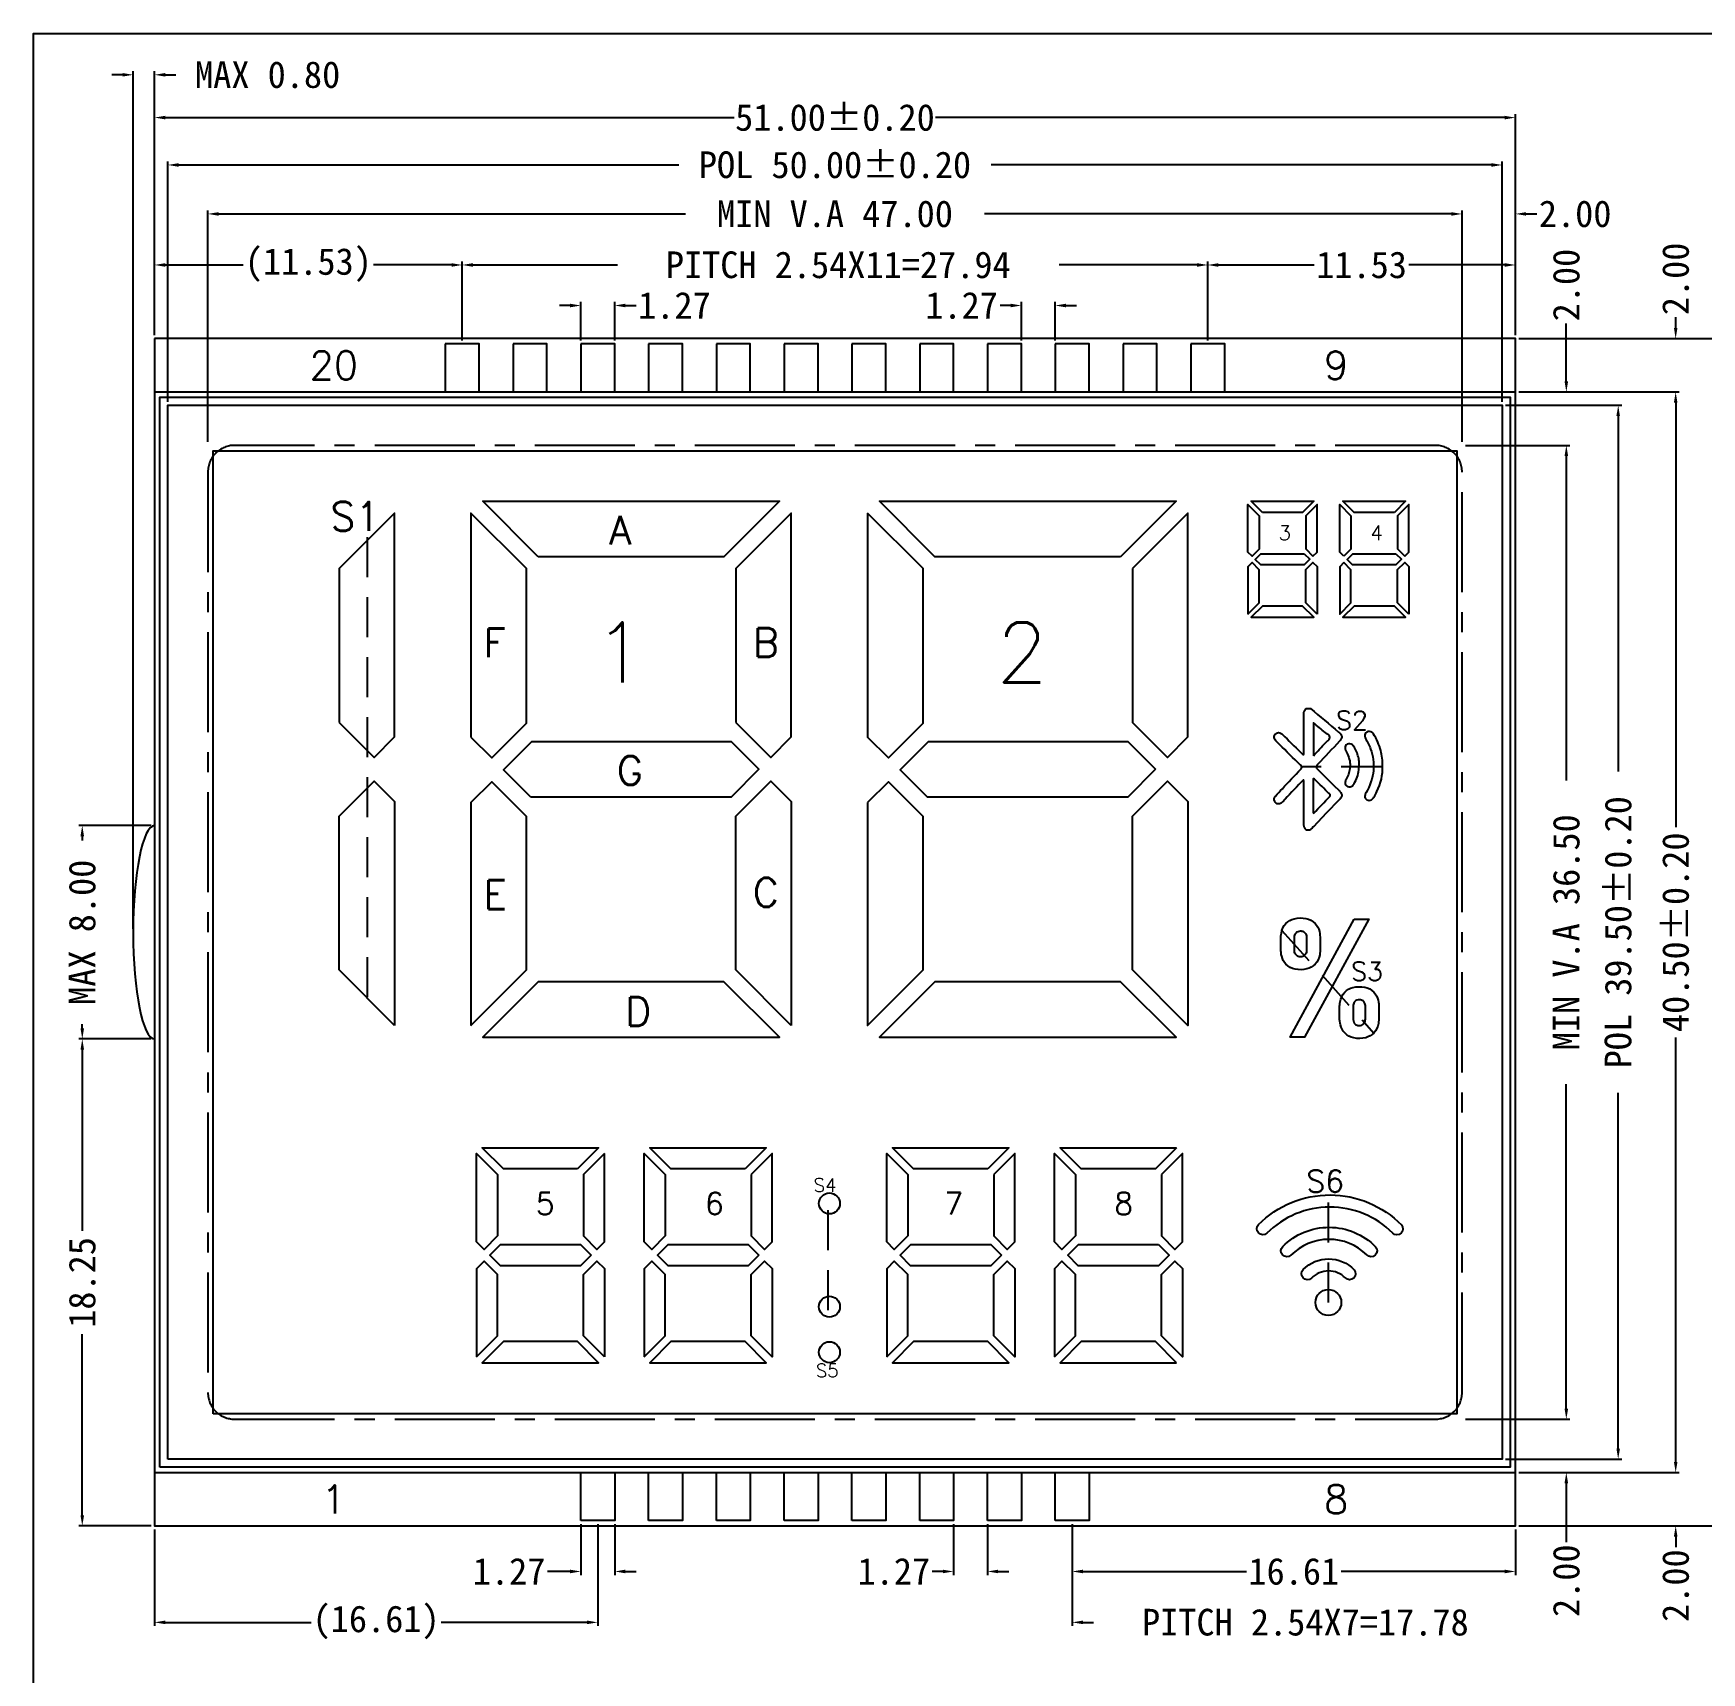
# Model space of a CAD drawing. Header units: millimetres. Extents: x -121 to 714, y -296 to 116.
# Drawn here: x 0.8 to 63.3, y -248.1 to -186.7 of the extents above; entities that cross this region are included whole.
import ezdxf
from ezdxf.enums import TextEntityAlignment as Align

# ---------------------------------------------------------------- set-up
doc = ezdxf.new("R2010")
doc.units = ezdxf.units.MM
doc.header["$LTSCALE"] = 3
doc.header["$MEASUREMENT"] = 0
doc.linetypes.add('CENTER', pattern=[2, 1.25, -0.25, 0.25, -0.25])
doc.linetypes.add('DASHED', pattern=[0.75, 0.5, -0.25])
for name, color, linetype in [('DIM', 4, 'Continuous'), ('POL', 1, 'Continuous'), ('PRINT', 6, 'Continuous'), ('VA', 5, 'Continuous')]:
    doc.layers.add(name, color=color, linetype=linetype)
doc.styles.add('ROMANS', font='ROMANS.shx')
doc.styles.add('SSS_Dim', font='romans.shx')
doc.dimstyles.new('LCDDIM', dxfattribs={"dimtxt": 1.3, "dimasz": 0.424, "dimexe": 0.1325, "dimexo": 0.1325, "dimgap": 0.106, "dimtad": 0, "dimzin": 0, "dimdsep": 46, "dimtxsty": 'Standard', "dimcen": 1.2, "dimadec": 0, "dimazin": 0, "dimtfac": 1, "dimtofl": 0, "dimtmove": 0, "dimatfit": 0, "dimfxl": 0, "dimarcsym": 0})

# ---------------------------------------------------------------- blocks, each defined once
blk = doc.blocks.new('*D45')
at = {"layer": 'DEFPOINTS', "color": 0, "transparency": 16777216}
for p in [(56.353, -189.828), (5.353, -198.112), (56.353, -198.112)]:
    blk.add_point(p, dxfattribs=at)
at = {"layer": 'DIM', "color": 0, "lineweight": -2, "transparency": 16777216}
for p, q in [((5.353, -197.98), (5.353, -189.695)), ((5.753, -189.828), (27.08, -189.828)), ((55.953, -189.828), (34.626, -189.828)), ((56.353, -197.98), (56.353, -189.695))]:
    blk.add_line(p, q, dxfattribs=at)
at = {"layer": 'DIM', "color": 0, "transparency": 16777216}
for points in [[(5.753, -189.761), (5.753, -189.895), (5.353, -189.828)], [(55.953, -189.761), (55.953, -189.895), (56.353, -189.828)]]:
    blk.add_solid(points, dxfattribs=at)
at = {"layer": 'DIM', "color": 0, "transparency": 16777216, "insert": (30.853, -189.828), "char_height": 1, "attachment_point": 5}
blk.add_mtext('51.00%%p0.20', dxfattribs=at)
blk = doc.blocks.new('*D46')
at = {"layer": 'DEFPOINTS', "color": 0, "transparency": 16777216}
for p in [(54.353, -193.438), (7.353, -202.112), (54.353, -202.112)]:
    blk.add_point(p, dxfattribs=at)
at = {"layer": 'DIM', "color": 0, "lineweight": -2, "transparency": 16777216}
for p, q in [((7.353, -201.98), (7.353, -193.306)), ((7.753, -193.438), (25.247, -193.438)), ((53.953, -193.438), (36.459, -193.438)), ((54.353, -201.98), (54.353, -193.306))]:
    blk.add_line(p, q, dxfattribs=at)
at = {"layer": 'DIM', "color": 0, "transparency": 16777216}
for points in [[(7.753, -193.372), (7.753, -193.505), (7.353, -193.438)], [(53.953, -193.372), (53.953, -193.505), (54.353, -193.438)]]:
    blk.add_solid(points, dxfattribs=at)
at = {"layer": 'DIM', "color": 0, "transparency": 16777216, "insert": (30.853, -193.438), "char_height": 1, "attachment_point": 5}
blk.add_mtext('MIN V.A 47.00', dxfattribs=at)
blk = doc.blocks.new('*D47')
at = {"layer": 'DEFPOINTS', "color": 0, "transparency": 16777216}
for p in [(21.328, -242.412), (22.598, -242.412), (22.598, -244.32)]:
    blk.add_point(p, dxfattribs=at)
at = {"layer": 'DIM', "color": 0, "lineweight": -2, "transparency": 16777216}
for p, q in [((21.328, -242.545), (21.328, -244.453)), ((22.598, -242.545), (22.598, -244.453)), ((20.928, -244.32), (20.08, -244.32)), ((22.998, -244.32), (23.398, -244.32))]:
    blk.add_line(p, q, dxfattribs=at)
at = {"layer": 'DIM', "color": 0, "transparency": 16777216}
for points in [[(20.928, -244.253), (20.928, -244.387), (21.328, -244.32)], [(22.998, -244.253), (22.998, -244.387), (22.598, -244.32)]]:
    blk.add_solid(points, dxfattribs=at)
at = {"layer": 'DIM', "color": 0, "transparency": 16777216, "insert": (18.641, -244.32), "char_height": 1, "attachment_point": 5}
blk.add_mtext('1.27', dxfattribs=at)
blk = doc.blocks.new('*D0')
at = {"layer": 'DEFPOINTS', "color": 0, "transparency": 16777216}
for p in [(35.298, -242.412), (36.568, -242.412), (35.298, -244.32)]:
    blk.add_point(p, dxfattribs=at)
at = {"layer": 'DIM', "color": 0, "lineweight": -2, "transparency": 16777216}
for p, q in [((35.298, -242.545), (35.298, -244.453)), ((36.568, -242.545), (36.568, -244.453)), ((34.898, -244.32), (34.498, -244.32)), ((36.968, -244.32), (37.368, -244.32))]:
    blk.add_line(p, q, dxfattribs=at)
at = {"layer": 'DIM', "color": 0, "transparency": 16777216}
for points in [[(34.898, -244.253), (34.898, -244.387), (35.298, -244.32)], [(36.968, -244.253), (36.968, -244.387), (36.568, -244.32)]]:
    blk.add_solid(points, dxfattribs=at)
at = {"layer": 'DIM', "color": 0, "transparency": 16777216, "insert": (33.059, -244.32), "char_height": 1, "attachment_point": 5}
blk.add_mtext('1.27', dxfattribs=at)
blk = doc.blocks.new('*D1')
at = {"layer": 'DEFPOINTS', "color": 0, "transparency": 16777216}
for p in [(21.963, -242.412), (39.743, -242.412), (39.743, -246.228)]:
    blk.add_point(p, dxfattribs=at)
at = {"layer": 'DIM', "color": 0, "lineweight": -2, "transparency": 16777216}
for p, q in [((21.963, -242.545), (21.963, -246.361)), ((39.743, -242.545), (39.743, -246.361)), ((21.563, -246.228), (21.163, -246.228)), ((40.143, -246.228), (40.543, -246.228))]:
    blk.add_line(p, q, dxfattribs=at)
at = {"layer": 'DIM', "color": 0, "transparency": 16777216}
for points in [[(21.563, -246.161), (21.563, -246.295), (21.963, -246.228)], [(40.143, -246.161), (40.143, -246.295), (39.743, -246.228)]]:
    blk.add_solid(points, dxfattribs=at)
at = {"layer": 'DIM', "color": 0, "transparency": 16777216, "insert": (48.482, -246.228), "char_height": 1, "attachment_point": 5}
blk.add_mtext('PITCH 2.54X7=17.78', dxfattribs=at)
blk = doc.blocks.new('*D2')
at = {"layer": 'DEFPOINTS', "color": 0, "transparency": 16777216}
for p in [(56.353, -198.112), (64.466, -198.112), (56.353, -242.612)]:
    blk.add_point(p, dxfattribs=at)
at = {"layer": 'DIM', "color": 0, "lineweight": -2, "transparency": 16777216}
for p, q in [((56.486, -198.112), (64.599, -198.112)), ((64.466, -198.512), (64.466, -216.339)), ((64.466, -242.212), (64.466, -224.385)), ((56.486, -242.612), (64.599, -242.612))]:
    blk.add_line(p, q, dxfattribs=at)
at = {"layer": 'DIM', "color": 0, "transparency": 16777216}
for points in [[(64.399, -198.512), (64.533, -198.512), (64.466, -198.112)], [(64.399, -242.212), (64.533, -242.212), (64.466, -242.612)]]:
    blk.add_solid(points, dxfattribs=at)
at = {"layer": 'DIM', "color": 0, "transparency": 16777216, "insert": (64.466, -220.362), "char_height": 1, "attachment_point": 5, "rotation": 90}
blk.add_mtext('44.50%%p0.20', dxfattribs=at)
blk = doc.blocks.new('*D3')
at = {"layer": 'DEFPOINTS', "color": 0, "transparency": 16777216}
for p in [(56.353, -200.112), (62.359, -200.112), (56.353, -240.612)]:
    blk.add_point(p, dxfattribs=at)
at = {"layer": 'DIM', "color": 0, "lineweight": -2, "transparency": 16777216}
for p, q in [((56.486, -200.112), (62.492, -200.112)), ((62.359, -200.512), (62.359, -216.423)), ((62.359, -240.212), (62.359, -224.301)), ((56.486, -240.612), (62.492, -240.612))]:
    blk.add_line(p, q, dxfattribs=at)
at = {"layer": 'DIM', "color": 0, "transparency": 16777216}
for points in [[(62.293, -200.512), (62.426, -200.512), (62.359, -200.112)], [(62.293, -240.212), (62.426, -240.212), (62.359, -240.612)]]:
    blk.add_solid(points, dxfattribs=at)
at = {"layer": 'DIM', "color": 0, "transparency": 16777216, "insert": (62.359, -220.362), "char_height": 1, "attachment_point": 5, "rotation": 90}
blk.add_mtext('40.50%%p0.20', dxfattribs=at)
blk = doc.blocks.new('*D4')
at = {"layer": 'DEFPOINTS', "color": 0, "transparency": 16777216}
for p in [(54.353, -202.112), (58.261, -202.112), (54.353, -238.612)]:
    blk.add_point(p, dxfattribs=at)
at = {"layer": 'DIM', "color": 0, "lineweight": -2, "transparency": 16777216}
for p, q in [((54.486, -202.112), (58.394, -202.112)), ((58.261, -202.512), (58.261, -214.673)), ((58.261, -238.212), (58.261, -226.051)), ((54.486, -238.612), (58.394, -238.612))]:
    blk.add_line(p, q, dxfattribs=at)
at = {"layer": 'DIM', "color": 0, "transparency": 16777216}
for points in [[(58.194, -202.512), (58.328, -202.512), (58.261, -202.112)], [(58.194, -238.212), (58.328, -238.212), (58.261, -238.612)]]:
    blk.add_solid(points, dxfattribs=at)
at = {"layer": 'DIM', "color": 0, "transparency": 16777216, "insert": (58.261, -220.362), "char_height": 1, "attachment_point": 5, "rotation": 90}
blk.add_mtext('MIN V.A 36.50', dxfattribs=at)
blk = doc.blocks.new('*D5')
at = {"layer": 'DEFPOINTS', "color": 0, "transparency": 16777216}
for p in [(54.353, -238.612), (56.353, -240.612), (58.261, -240.612)]:
    blk.add_point(p, dxfattribs=at)
at = {"layer": 'DIM', "color": 0, "lineweight": -2, "transparency": 16777216}
for p, q in [((58.261, -238.212), (58.261, -237.812)), ((54.486, -238.612), (58.394, -238.612)), ((56.486, -240.612), (58.394, -240.612)), ((58.261, -241.012), (58.261, -243.226))]:
    blk.add_line(p, q, dxfattribs=at)
at = {"layer": 'DIM', "color": 0, "transparency": 16777216}
for points in [[(58.194, -238.212), (58.328, -238.212), (58.261, -238.612)], [(58.194, -241.012), (58.328, -241.012), (58.261, -240.612)]]:
    blk.add_solid(points, dxfattribs=at)
at = {"layer": 'DIM', "color": 0, "transparency": 16777216, "insert": (58.261, -244.666), "char_height": 1, "attachment_point": 5, "rotation": 90}
blk.add_mtext('2.00', dxfattribs=at)
blk = doc.blocks.new('*D6')
at = {"layer": 'DEFPOINTS', "color": 0, "transparency": 16777216}
for p in [(56.353, -193.438), (56.353, -198.112), (54.353, -202.112)]:
    blk.add_point(p, dxfattribs=at)
at = {"layer": 'DIM', "color": 0, "lineweight": -2, "transparency": 16777216}
for p, q in [((53.953, -193.438), (53.553, -193.438)), ((54.353, -201.98), (54.353, -193.306)), ((56.353, -197.98), (56.353, -193.306)), ((56.753, -193.438), (57.153, -193.438))]:
    blk.add_line(p, q, dxfattribs=at)
at = {"layer": 'DIM', "color": 0, "transparency": 16777216}
for points in [[(53.953, -193.372), (53.953, -193.505), (54.353, -193.438)], [(56.753, -193.372), (56.753, -193.505), (56.353, -193.438)]]:
    blk.add_solid(points, dxfattribs=at)
at = {"layer": 'DIM', "color": 0, "transparency": 16777216, "insert": (58.592, -193.438), "char_height": 1, "attachment_point": 5}
blk.add_mtext('2.00', dxfattribs=at)
blk = doc.blocks.new('*D7')
at = {"layer": 'DEFPOINTS', "color": 0, "transparency": 16777216}
for p in [(2.645, -216.362), (5.353, -216.362), (5.353, -224.362)]:
    blk.add_point(p, dxfattribs=at)
at = {"layer": 'DIM', "color": 0, "lineweight": -2, "transparency": 16777216}
for p, q in [((5.221, -216.362), (2.513, -216.362)), ((2.645, -216.762), (2.645, -216.923)), ((2.645, -223.962), (2.645, -223.801)), ((5.221, -224.362), (2.513, -224.362))]:
    blk.add_line(p, q, dxfattribs=at)
at = {"layer": 'DIM', "color": 0, "transparency": 16777216}
for points in [[(2.578, -216.762), (2.712, -216.762), (2.645, -216.362)], [(2.578, -223.962), (2.712, -223.962), (2.645, -224.362)]]:
    blk.add_solid(points, dxfattribs=at)
at = {"layer": 'DIM', "color": 0, "transparency": 16777216, "insert": (2.645, -220.362), "char_height": 1, "attachment_point": 5, "rotation": 90}
blk.add_mtext('MAX 8.00', dxfattribs=at)
blk = doc.blocks.new('*D8')
at = {"layer": 'DEFPOINTS', "color": 0, "transparency": 16777216}
for p in [(5.353, -224.362), (2.645, -242.612), (5.353, -242.612)]:
    blk.add_point(p, dxfattribs=at)
at = {"layer": 'DIM', "color": 0, "lineweight": -2, "transparency": 16777216}
for p, q in [((5.221, -224.362), (2.513, -224.362)), ((2.645, -224.762), (2.645, -231.548)), ((2.645, -242.212), (2.645, -235.426)), ((5.221, -242.612), (2.513, -242.612))]:
    blk.add_line(p, q, dxfattribs=at)
at = {"layer": 'DIM', "color": 0, "transparency": 16777216}
for points in [[(2.578, -224.762), (2.712, -224.762), (2.645, -224.362)], [(2.578, -242.212), (2.712, -242.212), (2.645, -242.612)]]:
    blk.add_solid(points, dxfattribs=at)
at = {"layer": 'DIM', "color": 0, "transparency": 16777216, "insert": (2.645, -233.487), "char_height": 1, "attachment_point": 5, "rotation": 90}
blk.add_mtext('18.25', dxfattribs=at)
blk = doc.blocks.new('*D9')
at = {"layer": 'DEFPOINTS', "color": 0, "transparency": 16777216}
for p in [(4.553, -188.224), (5.353, -198.112), (4.553, -220.362)]:
    blk.add_point(p, dxfattribs=at)
at = {"layer": 'DIM', "color": 0, "lineweight": -2, "transparency": 16777216}
for p, q in [((4.553, -220.23), (4.553, -188.092)), ((5.353, -197.98), (5.353, -188.092)), ((4.153, -188.224), (3.753, -188.224)), ((5.753, -188.224), (6.153, -188.224))]:
    blk.add_line(p, q, dxfattribs=at)
at = {"layer": 'DIM', "color": 0, "transparency": 16777216}
for points in [[(4.153, -188.158), (4.153, -188.291), (4.553, -188.224)], [(5.753, -188.158), (5.753, -188.291), (5.353, -188.224)]]:
    blk.add_solid(points, dxfattribs=at)
at = {"layer": 'DIM', "color": 0, "transparency": 16777216, "insert": (9.592, -188.224), "char_height": 1, "attachment_point": 5}
blk.add_mtext('MAX 0.80', dxfattribs=at)
blk = doc.blocks.new('*D10')
at = {"layer": 'DEFPOINTS', "color": 0, "transparency": 16777216}
for p in [(21.963, -242.412), (5.353, -242.612), (5.353, -246.228)]:
    blk.add_point(p, dxfattribs=at)
at = {"layer": 'DIM', "color": 0, "lineweight": -2, "transparency": 16777216}
for p, q in [((21.963, -242.545), (21.963, -246.361)), ((5.353, -242.745), (5.353, -246.361)), ((5.753, -246.228), (11.219, -246.228)), ((21.563, -246.228), (16.097, -246.228))]:
    blk.add_line(p, q, dxfattribs=at)
at = {"layer": 'DIM', "color": 0, "transparency": 16777216}
for points in [[(5.753, -246.161), (5.753, -246.295), (5.353, -246.228)], [(21.563, -246.161), (21.563, -246.295), (21.963, -246.228)]]:
    blk.add_solid(points, dxfattribs=at)
at = {"layer": 'DIM', "color": 0, "transparency": 16777216, "insert": (13.658, -246.228), "char_height": 1, "attachment_point": 5}
blk.add_mtext('(16.61)', dxfattribs=at)
blk = doc.blocks.new('*D14')
at = {"layer": 'DEFPOINTS', "color": 0, "transparency": 16777216}
for p in [(22.598, -196.871), (21.328, -198.312), (22.598, -198.312)]:
    blk.add_point(p, dxfattribs=at)
at = {"layer": 'DIM', "color": 0, "lineweight": -2, "transparency": 16777216}
for p, q in [((20.928, -196.871), (20.528, -196.871)), ((21.328, -198.18), (21.328, -196.738)), ((22.598, -198.18), (22.598, -196.738)), ((22.998, -196.871), (23.398, -196.871))]:
    blk.add_line(p, q, dxfattribs=at)
at = {"layer": 'DIM', "color": 0, "transparency": 16777216}
for points in [[(20.928, -196.804), (20.928, -196.938), (21.328, -196.871)], [(22.998, -196.804), (22.998, -196.938), (22.598, -196.871)]]:
    blk.add_solid(points, dxfattribs=at)
at = {"layer": 'DIM', "color": 0, "transparency": 16777216, "insert": (24.837, -196.871), "char_height": 1, "attachment_point": 5}
blk.add_mtext('1.27', dxfattribs=at)
blk = doc.blocks.new('*D15')
at = {"layer": 'DEFPOINTS', "color": 0, "transparency": 16777216}
for p in [(37.838, -196.871), (37.838, -198.312), (39.108, -198.312)]:
    blk.add_point(p, dxfattribs=at)
at = {"layer": 'DIM', "color": 0, "lineweight": -2, "transparency": 16777216}
for p, q in [((37.438, -196.871), (37.038, -196.871)), ((37.838, -198.18), (37.838, -196.738)), ((39.108, -198.18), (39.108, -196.738)), ((39.508, -196.871), (39.908, -196.871))]:
    blk.add_line(p, q, dxfattribs=at)
at = {"layer": 'DIM', "color": 0, "transparency": 16777216}
for points in [[(37.438, -196.804), (37.438, -196.938), (37.838, -196.871)], [(39.508, -196.804), (39.508, -196.938), (39.108, -196.871)]]:
    blk.add_solid(points, dxfattribs=at)
at = {"layer": 'DIM', "color": 0, "transparency": 16777216, "insert": (35.599, -196.871), "char_height": 1, "attachment_point": 5}
blk.add_mtext('1.27', dxfattribs=at)
blk = doc.blocks.new('*D16')
at = {"layer": 'DEFPOINTS', "color": 0, "transparency": 16777216}
for p in [(44.823, -195.352), (16.883, -198.312), (44.823, -198.312)]:
    blk.add_point(p, dxfattribs=at)
at = {"layer": 'DIM', "color": 0, "lineweight": -2, "transparency": 16777216}
for p, q in [((16.883, -198.18), (16.883, -195.219)), ((17.283, -195.352), (22.704, -195.352)), ((44.423, -195.352), (39.249, -195.352)), ((44.823, -198.18), (44.823, -195.219))]:
    blk.add_line(p, q, dxfattribs=at)
at = {"layer": 'DIM', "color": 0, "transparency": 16777216}
for points in [[(17.283, -195.285), (17.283, -195.419), (16.883, -195.352)], [(44.423, -195.285), (44.423, -195.419), (44.823, -195.352)]]:
    blk.add_solid(points, dxfattribs=at)
at = {"layer": 'DIM', "color": 0, "transparency": 16777216, "insert": (30.977, -195.352), "char_height": 1, "attachment_point": 5}
blk.add_mtext('PITCH 2.54X11=27.94', dxfattribs=at)
blk = doc.blocks.new('*D17')
at = {"layer": 'DEFPOINTS', "color": 0, "transparency": 16777216}
for p in [(56.353, -195.352), (56.353, -198.112), (44.823, -198.312)]:
    blk.add_point(p, dxfattribs=at)
at = {"layer": 'DIM', "color": 0, "lineweight": -2, "transparency": 16777216}
for p, q in [((44.823, -198.18), (44.823, -195.219)), ((45.223, -195.352), (48.815, -195.352)), ((55.953, -195.352), (52.361, -195.352)), ((56.353, -197.98), (56.353, -195.219))]:
    blk.add_line(p, q, dxfattribs=at)
at = {"layer": 'DIM', "color": 0, "transparency": 16777216}
for points in [[(45.223, -195.285), (45.223, -195.419), (44.823, -195.352)], [(55.953, -195.285), (55.953, -195.419), (56.353, -195.352)]]:
    blk.add_solid(points, dxfattribs=at)
at = {"layer": 'DIM', "color": 0, "transparency": 16777216, "insert": (50.588, -195.352), "char_height": 1, "attachment_point": 5}
blk.add_mtext('11.53', dxfattribs=at)
blk = doc.blocks.new('*D40')
at = {"layer": 'DEFPOINTS', "color": 0, "transparency": 16777216}
for p in [(55.853, -191.603), (5.853, -200.612), (55.853, -200.612)]:
    blk.add_point(p, dxfattribs=at)
at = {"layer": 'DIM', "color": 0, "lineweight": -2, "transparency": 16777216}
for p, q in [((5.853, -200.48), (5.853, -191.471)), ((6.253, -191.603), (24.997, -191.603)), ((55.453, -191.603), (36.709, -191.603)), ((55.853, -200.48), (55.853, -191.471))]:
    blk.add_line(p, q, dxfattribs=at)
at = {"layer": 'DIM', "color": 0, "transparency": 16777216}
for points in [[(6.253, -191.537), (6.253, -191.67), (5.853, -191.603)], [(55.453, -191.537), (55.453, -191.67), (55.853, -191.603)]]:
    blk.add_solid(points, dxfattribs=at)
at = {"layer": 'DIM', "color": 0, "transparency": 16777216, "insert": (30.853, -191.603), "char_height": 1, "attachment_point": 5}
blk.add_mtext('POL 50.00%%P0.20', dxfattribs=at)
blk = doc.blocks.new('*D41')
at = {"layer": 'DEFPOINTS', "color": 0, "transparency": 16777216}
for p in [(55.853, -200.612), (60.205, -200.612), (55.853, -240.112)]:
    blk.add_point(p, dxfattribs=at)
at = {"layer": 'DIM', "color": 0, "lineweight": -2, "transparency": 16777216}
for p, q in [((55.986, -200.612), (60.337, -200.612)), ((60.205, -201.012), (60.205, -214.339)), ((60.205, -239.712), (60.205, -226.385)), ((55.986, -240.112), (60.337, -240.112))]:
    blk.add_line(p, q, dxfattribs=at)
at = {"layer": 'DIM', "color": 0, "transparency": 16777216}
for points in [[(60.138, -201.012), (60.271, -201.012), (60.205, -200.612)], [(60.138, -239.712), (60.271, -239.712), (60.205, -240.112)]]:
    blk.add_solid(points, dxfattribs=at)
at = {"layer": 'DIM', "color": 0, "transparency": 16777216, "insert": (60.205, -220.362), "char_height": 1, "attachment_point": 5, "rotation": 90}
blk.add_mtext('POL 39.50%%P0.20', dxfattribs=at)
blk = doc.blocks.new('*D43')
at = {"layer": 'DEFPOINTS', "color": 0, "transparency": 16777216}
for p in [(56.353, -240.612), (56.353, -242.612), (62.359, -242.612)]:
    blk.add_point(p, dxfattribs=at)
at = {"layer": 'DIM', "color": 0, "lineweight": -2, "transparency": 16777216}
for p, q in [((62.359, -240.212), (62.359, -239.812)), ((56.486, -240.612), (62.492, -240.612)), ((56.486, -242.612), (62.492, -242.612)), ((62.359, -243.012), (62.359, -243.412))]:
    blk.add_line(p, q, dxfattribs=at)
at = {"layer": 'DIM', "color": 0, "transparency": 16777216}
for points in [[(62.293, -240.212), (62.426, -240.212), (62.359, -240.612)], [(62.293, -243.012), (62.426, -243.012), (62.359, -242.612)]]:
    blk.add_solid(points, dxfattribs=at)
at = {"layer": 'DIM', "color": 0, "transparency": 16777216, "insert": (62.359, -244.851), "char_height": 1, "attachment_point": 5, "rotation": 90}
blk.add_mtext('2.00', dxfattribs=at)
blk = doc.blocks.new('*D44')
at = {"layer": 'DEFPOINTS', "color": 0, "transparency": 16777216}
for p in [(56.353, -198.112), (62.359, -198.112), (56.353, -200.112)]:
    blk.add_point(p, dxfattribs=at)
at = {"layer": 'DIM', "color": 0, "lineweight": -2, "transparency": 16777216}
for p, q in [((62.359, -197.712), (62.359, -197.312)), ((56.486, -198.112), (62.492, -198.112)), ((56.486, -200.112), (62.492, -200.112)), ((62.359, -200.512), (62.359, -200.912))]:
    blk.add_line(p, q, dxfattribs=at)
at = {"layer": 'DIM', "color": 0, "transparency": 16777216}
for points in [[(62.293, -197.712), (62.426, -197.712), (62.359, -198.112)], [(62.293, -200.512), (62.426, -200.512), (62.359, -200.112)]]:
    blk.add_solid(points, dxfattribs=at)
at = {"layer": 'DIM', "color": 0, "transparency": 16777216, "insert": (62.359, -195.873), "char_height": 1, "attachment_point": 5, "rotation": 90}
blk.add_mtext('2.00', dxfattribs=at)
blk = doc.blocks.new('*D55')
at = {"layer": 'DEFPOINTS', "color": 0, "transparency": 16777216}
for p in [(39.743, -242.412), (56.353, -242.612), (56.353, -244.32)]:
    blk.add_point(p, dxfattribs=at)
at = {"layer": 'DIM', "color": 0, "lineweight": -2, "transparency": 16777216}
for p, q in [((39.743, -242.545), (39.743, -244.453)), ((56.353, -242.745), (56.353, -244.453)), ((40.143, -244.32), (46.275, -244.32)), ((55.953, -244.32), (49.821, -244.32))]:
    blk.add_line(p, q, dxfattribs=at)
at = {"layer": 'DIM', "color": 0, "transparency": 16777216}
for points in [[(40.143, -244.253), (40.143, -244.387), (39.743, -244.32)], [(55.953, -244.253), (55.953, -244.387), (56.353, -244.32)]]:
    blk.add_solid(points, dxfattribs=at)
at = {"layer": 'DIM', "color": 0, "transparency": 16777216, "insert": (48.048, -244.32), "char_height": 1, "attachment_point": 5}
blk.add_mtext('16.61', dxfattribs=at)
blk = doc.blocks.new('*D56')
at = {"layer": 'DEFPOINTS', "color": 0, "transparency": 16777216}
for p in [(5.353, -195.352), (5.353, -198.112), (16.883, -198.312)]:
    blk.add_point(p, dxfattribs=at)
at = {"layer": 'DIM', "color": 0, "lineweight": -2, "transparency": 16777216}
for p, q in [((5.353, -197.98), (5.353, -195.219)), ((5.753, -195.352), (8.679, -195.352)), ((16.483, -195.352), (13.557, -195.352)), ((16.883, -198.18), (16.883, -195.219))]:
    blk.add_line(p, q, dxfattribs=at)
at = {"layer": 'DIM', "color": 0, "transparency": 16777216}
for points in [[(5.753, -195.285), (5.753, -195.419), (5.353, -195.352)], [(16.483, -195.285), (16.483, -195.419), (16.883, -195.352)]]:
    blk.add_solid(points, dxfattribs=at)
at = {"layer": 'DIM', "color": 0, "transparency": 16777216, "insert": (11.118, -195.352), "char_height": 1, "attachment_point": 5}
blk.add_mtext('(11.53)', dxfattribs=at)
blk = doc.blocks.new('*D57')
at = {"layer": 'DEFPOINTS', "color": 0, "transparency": 16777216}
for p in [(56.353, -200.112), (58.261, -200.112), (54.353, -202.112)]:
    blk.add_point(p, dxfattribs=at)
at = {"layer": 'DIM', "color": 0, "lineweight": -2, "transparency": 16777216}
for p, q in [((58.261, -199.712), (58.261, -197.543)), ((56.486, -200.112), (58.394, -200.112)), ((54.486, -202.112), (58.394, -202.112)), ((58.261, -202.512), (58.261, -202.912))]:
    blk.add_line(p, q, dxfattribs=at)
at = {"layer": 'DIM', "color": 0, "transparency": 16777216}
for points in [[(58.194, -199.712), (58.328, -199.712), (58.261, -200.112)], [(58.194, -202.512), (58.328, -202.512), (58.261, -202.112)]]:
    blk.add_solid(points, dxfattribs=at)
at = {"layer": 'DIM', "color": 0, "transparency": 16777216, "insert": (58.261, -196.104), "char_height": 1, "attachment_point": 5, "rotation": 90}
blk.add_mtext('2.00', dxfattribs=at)

msp = doc.modelspace()

# ---------------------------------------------------------------- linework, layer by layer
for points in [[(0.813, -293.371), (0.813, -186.67), (153.928, -186.67), (153.928, -293.371)], [(5.353, -198.112), (5.353, -242.612), (56.353, -242.612), (56.353, -198.112)], [(16.248, -198.312), (16.248, -200.112), (17.518, -200.112), (17.518, -198.312)], [(18.788, -198.312), (18.788, -200.112), (20.058, -200.112), (20.058, -198.312)], [(21.328, -198.312), (21.328, -200.112), (22.598, -200.112), (22.598, -198.312)], [(23.868, -198.312), (23.868, -200.112), (25.138, -200.112), (25.138, -198.312)], [(26.408, -198.312), (26.408, -200.112), (27.678, -200.112), (27.678, -198.312)], [(28.948, -198.312), (28.948, -200.112), (30.218, -200.112), (30.218, -198.312)], [(31.488, -198.312), (31.488, -200.112), (32.758, -200.112), (32.758, -198.312)], [(34.028, -198.312), (34.028, -200.112), (35.298, -200.112), (35.298, -198.312)], [(36.568, -198.312), (36.568, -200.112), (37.838, -200.112), (37.838, -198.312)], [(39.108, -198.312), (39.108, -200.112), (40.378, -200.112), (40.378, -198.312)], [(41.648, -198.312), (41.648, -200.112), (42.918, -200.112), (42.918, -198.312)], [(44.188, -198.312), (44.188, -200.112), (45.458, -200.112), (45.458, -198.312)], [(19.733, -206.288), (17.653, -204.208), (28.772, -204.208), (26.692, -206.288)], [(41.557, -206.288), (34.598, -206.288), (32.518, -204.208), (43.637, -204.208)], [(46.748, -206.002), (46.482, -206.267), (46.328, -206.113), (46.328, -204.328), (46.748, -204.748)], [(46.869, -204.628), (46.449, -204.208), (48.798, -204.208), (48.378, -204.628)], [(48.766, -206.263), (48.918, -206.11), (48.918, -204.328), (48.498, -204.748), (48.498, -205.995)], [(49.922, -206.267), (49.768, -206.113), (49.768, -204.328), (50.188, -204.748), (50.188, -206.002)], [(51.818, -204.628), (50.309, -204.628), (49.889, -204.208), (52.238, -204.208)], [(52.206, -206.263), (52.358, -206.11), (52.358, -204.328), (51.938, -204.748), (51.938, -205.995)], [(12.272, -212.495), (13.586, -213.809), (14.352, -213.043), (14.352, -204.654), (12.272, -206.734)], [(17.207, -213.049), (17.988, -213.83), (19.287, -212.53), (19.287, -206.734), (17.207, -204.654)], [(27.137, -212.495), (28.451, -213.809), (29.217, -213.043), (29.217, -204.654), (27.137, -206.734)], [(32.073, -204.654), (32.073, -213.049), (32.853, -213.83), (34.153, -212.53), (34.153, -206.734)], [(42.003, -206.734), (42.003, -212.495), (43.317, -213.809), (44.083, -213.043), (44.083, -204.654)], [(48.436, -206.173), (48.646, -206.383), (48.436, -206.593), (46.808, -206.593), (46.603, -206.388), (46.817, -206.173)], [(51.876, -206.173), (52.086, -206.383), (51.876, -206.593), (50.248, -206.593), (50.043, -206.388), (50.257, -206.173)], [(46.328, -208.438), (46.748, -208.018), (46.748, -206.774), (46.482, -206.508), (46.328, -206.662)], [(48.918, -208.438), (48.498, -208.018), (48.498, -206.771), (48.766, -206.503), (48.918, -206.655)], [(49.922, -206.508), (49.768, -206.662), (49.768, -208.438), (50.188, -208.018), (50.188, -206.774)], [(52.358, -208.438), (51.938, -208.018), (51.938, -206.771), (52.206, -206.503), (52.358, -206.655)], [(46.869, -208.138), (46.449, -208.558), (48.798, -208.558), (48.378, -208.138)], [(50.309, -208.138), (49.889, -208.558), (52.238, -208.558), (51.818, -208.138)], [(19.451, -215.293), (18.433, -214.275), (19.495, -213.213), (26.965, -213.213), (28.006, -214.254), (26.967, -215.293)], [(42.871, -214.254), (41.833, -215.293), (34.317, -215.293), (33.299, -214.275), (34.361, -213.213), (41.83, -213.213)], [(14.352, -223.853), (12.272, -221.773), (12.272, -216.014), (13.586, -214.7), (14.352, -215.466)], [(17.207, -223.853), (19.287, -221.773), (19.287, -216.02), (17.988, -214.721), (17.207, -215.501)], [(29.217, -223.853), (27.137, -221.773), (27.137, -216.014), (28.451, -214.7), (29.217, -215.466)], [(32.073, -215.501), (32.073, -223.853), (34.153, -221.773), (34.153, -216.02), (32.853, -214.721)], [(42.003, -221.773), (42.003, -216.014), (43.317, -214.7), (44.083, -215.466), (44.083, -223.853)], [(50.313, -219.868), (50.858, -219.868), (48.452, -224.296), (47.907, -224.296)], [(19.733, -222.218), (17.653, -224.298), (28.772, -224.298), (26.692, -222.218)], [(41.557, -222.218), (34.598, -222.218), (32.518, -224.298), (43.637, -224.298)], [(18.206, -229.445), (18.206, -231.744), (17.701, -232.248), (17.416, -231.963), (17.416, -228.655)], [(21.206, -229.226), (18.425, -229.226), (17.635, -228.436), (21.996, -228.436)], [(22.216, -228.655), (21.426, -229.445), (21.426, -231.739), (21.933, -232.247), (22.216, -231.964)], [(24.488, -229.445), (24.488, -231.744), (23.984, -232.248), (23.698, -231.963), (23.698, -228.655)], [(27.489, -229.226), (24.708, -229.226), (23.918, -228.436), (28.279, -228.436)], [(27.708, -229.445), (27.708, -231.739), (28.216, -232.247), (28.498, -231.964), (28.498, -228.655)], [(33.581, -229.445), (33.581, -231.744), (33.076, -232.248), (32.791, -231.963), (32.791, -228.655)], [(36.582, -229.226), (33.8, -229.226), (33.01, -228.436), (37.372, -228.436)], [(36.801, -229.445), (36.801, -231.739), (37.309, -232.247), (37.591, -231.964), (37.591, -228.655)], [(39.864, -229.445), (39.864, -231.744), (39.36, -232.248), (39.074, -231.963), (39.074, -228.655)], [(43.655, -228.436), (42.865, -229.226), (40.083, -229.226), (39.293, -228.436)], [(43.084, -229.445), (43.084, -231.739), (43.592, -232.247), (43.874, -231.964), (43.874, -228.655)], [(21.714, -232.466), (21.319, -232.861), (18.314, -232.861), (17.921, -232.468), (18.317, -232.071), (21.319, -232.071)], [(27.997, -232.466), (27.602, -232.861), (24.597, -232.861), (24.203, -232.468), (24.6, -232.071), (27.602, -232.071)], [(37.089, -232.466), (36.694, -232.861), (33.689, -232.861), (33.296, -232.468), (33.692, -232.071), (36.694, -232.071)], [(42.977, -232.071), (43.372, -232.466), (42.978, -232.861), (39.972, -232.861), (39.579, -232.468), (39.976, -232.071)], [(17.416, -236.277), (18.206, -235.487), (18.206, -233.191), (17.701, -232.687), (17.416, -232.972)], [(22.216, -236.277), (21.426, -235.487), (21.426, -233.193), (21.933, -232.685), (22.216, -232.967)], [(23.698, -236.277), (24.488, -235.487), (24.488, -233.191), (23.984, -232.687), (23.698, -232.972)], [(27.708, -233.193), (28.216, -232.685), (28.498, -232.967), (28.498, -236.277), (27.708, -235.487)], [(32.791, -236.277), (33.581, -235.487), (33.581, -233.191), (33.076, -232.687), (32.791, -232.972)], [(36.801, -235.487), (36.801, -233.193), (37.309, -232.685), (37.591, -232.967), (37.591, -236.277)], [(39.074, -236.277), (39.864, -235.487), (39.864, -233.191), (39.36, -232.687), (39.074, -232.972)], [(43.084, -233.193), (43.592, -232.685), (43.874, -232.967), (43.874, -236.277), (43.084, -235.487)], [(21.206, -235.706), (18.425, -235.706), (17.635, -236.496), (21.996, -236.496)], [(27.489, -235.706), (24.708, -235.706), (23.918, -236.496), (28.279, -236.496)], [(36.582, -235.706), (33.8, -235.706), (33.01, -236.496), (37.372, -236.496)], [(43.655, -236.496), (42.865, -235.706), (40.083, -235.706), (39.293, -236.496)], [(21.328, -242.412), (21.328, -240.612), (22.598, -240.612), (22.598, -242.412)], [(23.868, -242.412), (23.868, -240.612), (25.138, -240.612), (25.138, -242.412)], [(26.408, -242.412), (26.408, -240.612), (27.678, -240.612), (27.678, -242.412)], [(28.948, -242.412), (28.948, -240.612), (30.218, -240.612), (30.218, -242.412)], [(31.488, -242.412), (31.488, -240.612), (32.758, -240.612), (32.758, -242.412)], [(34.028, -242.412), (34.028, -240.612), (35.298, -240.612), (35.298, -242.412)], [(36.568, -242.412), (36.568, -240.612), (37.838, -240.612), (37.838, -242.412)], [(39.108, -242.412), (39.108, -240.612), (40.378, -240.612), (40.378, -242.412)]]:
    msp.add_lwpolyline(points, close=True)
for points in [[(5.353, -200.112), (56.353, -200.112)], [(5.353, -240.612), (56.353, -240.612)]]:
    msp.add_lwpolyline(points)
for points in [[(48.945, -214.067, 0.053407), (48.906, -214.116, 0.308043), (48.903, -214.21, 0.069685), (48.951, -214.267, -0.004441), (49.348, -214.658), (49.546, -214.856), (49.743, -215.053, -0.065438), (49.826, -215.155, -0.236021), (49.836, -215.272, -0.085417), (49.775, -215.365, -0.011271), (49.746, -215.397), (49.263, -215.904), (48.78, -216.411), (48.764, -216.428, -0.072992), (48.633, -216.535), (48.542, -216.535, -0.216484), (48.435, -216.403, -0.072113), (48.423, -216.296, 0.001651), (48.423, -214.779), (48.423, -214.764), (48.424, -214.748, 0.157524), (48.406, -214.646, -0.000211), (47.719, -215.378, -0.040526), (47.591, -215.507, -0.039939), (47.554, -215.531, -0.3002), (47.391, -215.526, -0.056429), (47.356, -215.495, -0.040647), (47.333, -215.466, -0.304177), (47.332, -215.303, -0.050924), (47.364, -215.26, -0.007191), (47.619, -214.983, -0.005203), (48.306, -214.251, 0.053638), (48.336, -214.213, 0.312043), (48.338, -214.141, 0.067089), (48.3, -214.097, -0.003818), (47.51, -213.323, -0.024952), (47.374, -213.184, -0.083582), (47.324, -213.104, -0.255982), (47.339, -212.956, -0.057149), (47.37, -212.921, -0.289096), (47.521, -212.885, -0.116875), (47.622, -212.95, -0.001364), (48.306, -213.62, 0.008489), (48.397, -213.706, 0.252405), (48.426, -213.629, -0.00523), (48.423, -213.584, 0.002032), (48.423, -212.204, -0.046504), (48.429, -212.121, -0.19664), (48.519, -211.973), (48.679, -211.973, -0.000777), (49.729, -212.864, -0.076764), (49.828, -212.97, -0.244105), (49.839, -213.081, -0.085476), (49.783, -213.171, -0.012617), (49.755, -213.204, -0.007264)], [(48.78, -213.749, 0.005903), (49.244, -213.249, -0.040025), (49.293, -213.203), (49.32, -213.18), (49.333, -213.169), (49.346, -213.157, 0.085123), (49.39, -213.102, 0.137602), (49.4, -213.052, 0.187863), (49.362, -212.98, 0.050817), (49.302, -212.934, -0.039192), (49.218, -212.875, 0.006206), (48.78, -212.51)], [(50.927, -213.494, -0.113226), (51.033, -214.295, -0.1139), (50.754, -215.129, 0.12064), (50.711, -215.251, 0.301077), (50.79, -215.397, 0.287894), (50.954, -215.397, 0.121054), (51.052, -215.294, 0.02409), (51.163, -215.091, 0.119809), (51.378, -214.122, 0.07275), (51.307, -213.553, 0.079137), (51.029, -212.932, 0.074203), (50.983, -212.88, 0.333059), (50.784, -212.86, 0.29005), (50.711, -213.011, 0.093708), (50.737, -213.103, 0.001556), (50.836, -213.282, -0.027624)], [(50.158, -214.124, -0.110861), (50.052, -214.549, -0.016868), (50.004, -214.641, 0.119137), (49.97, -214.749, 0.303153), (50.058, -214.897, 0.326285), (50.244, -214.873, 0.08144), (50.304, -214.8, 0.107672), (50.482, -214.278, 0.031756), (50.498, -214.012, 0.061474), (50.469, -213.8, 0.078521), (50.289, -213.387, 0.075582), (50.247, -213.337, 0.313626), (50.053, -213.313, 0.306546), (49.972, -213.461, 0.082416), (49.992, -213.541, 0.027857), (50.037, -213.633, -0.128003)], [(48.777, -215.883), (48.803, -215.898, 0.001062), (49.397, -215.272, 0.044064), (49.408, -215.258, 0.36211), (49.405, -215.201, 0.047235), (49.363, -215.16, 0.00252), (48.847, -214.644, -0.022585), (48.835, -214.629), (48.828, -214.622, 0.330911), (48.777, -214.612)], [(47.581, -220.391, -0.143473), (47.755, -220.031, -0.144954), (48.057, -219.855, -0.109424), (48.505, -219.846, -0.156737), (48.845, -220.031, -0.128191), (49.005, -220.335, -0.062773), (49.037, -220.611), (49.037, -220.986, -0.04611), (49.018, -221.202, -0.145337), (48.843, -221.562, -0.143194), (48.54, -221.737, -0.109263), (48.095, -221.746, -0.156674), (47.755, -221.56, -0.127766), (47.594, -221.259, -0.06346), (47.563, -220.986), (47.563, -220.605, -0.046008)], [(48.131, -220.38, -0.219846), (48.3, -220.313, -0.044759), (48.35, -220.317, -0.171833), (48.467, -220.38, -0.068557), (48.499, -220.427, -0.114574), (48.528, -220.569), (48.528, -221.016, -0.034361), (48.524, -221.077, -0.153544), (48.467, -221.213, -0.220137), (48.3, -221.282, -0.044027), (48.248, -221.277, -0.176573), (48.131, -221.214, -0.04382), (48.11, -221.187, -0.135461), (48.071, -221.016), (48.071, -220.572, -0.03437), (48.075, -220.513, -0.15371)], [(49.956, -224.137, -0.127163), (49.796, -223.835, -0.063568), (49.765, -223.563), (49.765, -223.182, -0.046051), (49.783, -222.967, -0.14316), (49.956, -222.608, -0.145044), (50.259, -222.431, -0.10897), (50.707, -222.422, -0.156765), (51.047, -222.608, -0.128005), (51.207, -222.911, -0.062743), (51.238, -223.188), (51.238, -223.563, -0.046097), (51.22, -223.778, -0.145432), (51.045, -224.138, -0.14272), (50.742, -224.313, -0.109558), (50.297, -224.322, -0.156512)], [(50.669, -223.789, 0.155098), (50.726, -223.653, 0.034423), (50.73, -223.593), (50.73, -223.145, 0.114547), (50.701, -223.004, 0.069112), (50.669, -222.956, 0.17077), (50.552, -222.894, 0.044729), (50.502, -222.889, 0.218714), (50.333, -222.956, 0.153582), (50.277, -223.089, 0.034376), (50.273, -223.148), (50.273, -223.593, 0.135122), (50.312, -223.764, 0.043993), (50.333, -223.791, 0.175696), (50.45, -223.854, 0.043891), (50.502, -223.858, 0.221275)], [(46.728, -231.316, -0.415464), (52.083, -231.327, -0.968919), (51.753, -231.636, 0.415305), (47.037, -231.646, -0.968151)], [(47.631, -232.138, -0.415692), (51.114, -232.148, -0.969744), (50.784, -232.458, 0.41552), (47.941, -232.468, -0.967765)], [(48.401, -232.998, -0.417433), (50.309, -233.009, -0.96774), (49.981, -233.319, 0.418829), (48.711, -233.329, -0.967992)]]:
    msp.add_lwpolyline(points, format="xyb", close=True)
for centre, radius in [((30.645, -230.527), 0.393), ((49.343, -234.238), 0.484), ((30.645, -234.395), 0.393), ((30.645, -236.103), 0.393)]:
    msp.add_circle(centre, radius)
msp.add_ellipse((5.353, -220.362), major_axis=(0, -4), ratio=0.2, start_param=3.141593, end_param=6.283185)
at = {"layer": 'DIM', "linetype": 'DASHED'}
for p, q in [((13.332, -222.8), (13.332, -204.973)), ((51.329, -214.163), (48.373, -214.163)), ((47.604, -220.299), (51.045, -224.138)), ((30.595, -234.532), (30.595, -230.491)), ((49.343, -234.238), (49.343, -230.315))]:
    msp.add_line(p, q, dxfattribs=at)
at = {"layer": 'POL'}
msp.add_lwpolyline([(5.853, -240.112), (5.853, -200.612), (55.853, -200.612), (55.853, -240.112)], close=True, dxfattribs=at)
at = {"layer": 'PRINT'}
for points in [[(5.553, -240.412), (5.553, -200.312), (56.153, -200.312), (56.153, -240.412)], [(7.553, -238.412), (7.553, -202.312), (54.153, -202.312), (54.153, -238.412)]]:
    msp.add_lwpolyline(points, close=True, dxfattribs=at)
at = {"layer": 'VA', "linetype": 'CENTER'}
msp.add_lwpolyline([(8.353, -238.612), (53.353, -238.612, 0.414214), (54.353, -237.612), (54.353, -203.112, 0.414214), (53.353, -202.112), (8.353, -202.112, 0.414214), (7.353, -203.112), (7.353, -237.612, 0.414214)], format="xyb", close=True, dxfattribs=at)

# ---------------------------------------------------------------- texts
at = {"style": 'ROMANS'}
for s, p in [('20', (12.071, -199.112)), ('9', (49.636, -199.112)), ('1', (12.071, -241.612)), ('8', (49.636, -241.612))]:
    msp.add_text(s, height=1.06, dxfattribs=at).set_placement(p, align=Align.MIDDLE)
at = {"layer": 'DIM', "style": 'SSS_Dim'}
for s, height, p in [('S1', 1.081, (11.949, -205.313)), ('A', 1.081, (22.39, -205.832)), ('3', 0.552, (47.474, -205.666)), ('4', 0.552, (50.914, -205.666)), ('1', 2.252, (21.827, -210.999)), ('2', 2.252, (36.9, -210.999)), ('F', 1.081, (17.681, -210.054)), ('B', 1.081, (27.773, -210.041)), ('G', 1.081, (22.68, -214.841))]:
    msp.add_text(s, height=height, dxfattribs=at).set_placement(p)
at = {"layer": 'DIM', "linetype": 'DASHED', "style": 'SSS_Dim'}
for s, height, p in [('S2', 0.7, (49.627, -212.769)), ('E', 1.081, (17.681, -219.493)), ('C', 1.081, (27.773, -219.409)), ('S3', 0.7, (50.193, -222.178)), ('D', 1.081, (22.993, -223.87)), ('S6', 0.8238, (48.52, -230.102)), ('S4', 0.5, (30.05, -230.086)), ('5', 0.824, (19.642, -230.942)), ('6', 0.824, (25.98, -230.942)), ('7', 0.824, (34.953, -230.942)), ('8', 0.824, (41.319, -230.942)), ('S5', 0.5, (30.136, -237.037))]:
    msp.add_text(s, height=height, dxfattribs=at).set_placement(p)

# ---------------------------------------------------------------- dimensions: what is measured, and where the dimension line sits
at = {"layer": 'DIM'}
for base, p1, p2, text, picture, middle in [((4.553, -188.224), (5.353, -198.112), (4.553, -220.362), 'MAX <>', '*D9', (9.592, -188.224)), ((44.823, -195.352), (16.883, -198.312), (44.823, -198.312), 'PITCH 2.54X11=<>', '*D16', (30.977, -195.352)), ((39.743, -246.228), (21.963, -242.412), (39.743, -242.412), 'PITCH 2.54X7=<>', '*D1', (48.482, -246.228))]:
    dim = msp.add_linear_dim(base=base, p1=p1, p2=p2, text=text, dimstyle='LCDDIM', override={"dimtxt": 1, "dimasz": 0.4}, dxfattribs=at)
    dim.commit()
    dim.dimension.update_dxf_attribs({"geometry": picture, "text_midpoint": middle, "dimtype": 160})
dim = msp.add_aligned_dim(p1=(5.353, -198.112), p2=(56.353, -198.112), distance=8.284, text='<>%%p0.20', dimstyle='LCDDIM', override={"dimtxt": 1, "dimasz": 0.4}, dxfattribs=at)
dim.commit()
dim.dimension.update_dxf_attribs({"geometry": '*D45', "text_midpoint": (30.853, -189.828)})
at = {"layer": 'DIM', "color": 1}
dim = msp.add_linear_dim(base=(55.853, -191.603), p1=(5.853, -200.612), p2=(55.853, -200.612), text='POL <>%%P0.20', dimstyle='LCDDIM', override={"dimtxt": 1, "dimasz": 0.4}, dxfattribs=at)
dim.commit()
dim.dimension.update_dxf_attribs({"geometry": '*D40', "text_midpoint": (30.853, -191.603)})
at = {"layer": 'DIM'}
for base, p1, p2, text, picture, middle in [((54.353, -193.438), (7.353, -202.112), (54.353, -202.112), 'MIN V.A <>', '*D46', (30.853, -193.438)), ((5.353, -195.352), (16.883, -198.312), (5.353, -198.112), '(<>)', '*D56', (11.118, -195.352)), ((5.353, -246.228), (21.963, -242.412), (5.353, -242.612), '(<>)', '*D10', (13.658, -246.228))]:
    dim = msp.add_linear_dim(base=base, p1=p1, p2=p2, text=text, dimstyle='LCDDIM', override={"dimtxt": 1, "dimasz": 0.4}, dxfattribs=at)
    dim.commit()
    dim.dimension.update_dxf_attribs({"geometry": picture, "text_midpoint": middle})
for base, p1, p2, picture, middle in [((56.353, -193.438), (54.353, -202.112), (56.353, -198.112), '*D6', (58.592, -193.438)), ((56.353, -195.352), (44.823, -198.312), (56.353, -198.112), '*D17', (50.588, -195.352)), ((22.598, -196.871), (21.328, -198.312), (22.598, -198.312), '*D14', (24.837, -196.871)), ((37.838, -196.871), (39.108, -198.312), (37.838, -198.312), '*D15', (35.599, -196.871)), ((35.298, -244.32), (36.568, -242.412), (35.298, -242.412), '*D0', (33.059, -244.32))]:
    dim = msp.add_linear_dim(base=base, p1=p1, p2=p2, dimstyle='LCDDIM', override={"dimtxt": 1, "dimasz": 0.4}, dxfattribs=at)
    dim.commit()
    dim.dimension.update_dxf_attribs({"geometry": picture, "text_midpoint": middle})
for base, p1, p2, picture, middle in [((58.261, -200.112), (54.353, -202.112), (56.353, -200.112), '*D57', (58.261, -196.104)), ((58.261, -240.612), (54.353, -238.612), (56.353, -240.612), '*D5', (58.261, -244.666))]:
    dim = msp.add_linear_dim(base=base, p1=p1, p2=p2, angle=90, dimstyle='LCDDIM', override={"dimtxt": 1, "dimasz": 0.4}, dxfattribs=at)
    dim.commit()
    dim.dimension.update_dxf_attribs({"geometry": picture, "text_midpoint": middle, "dimtype": 160})
for base, p1, p2, picture, middle in [((62.359, -198.112), (56.353, -200.112), (56.353, -198.112), '*D44', (62.359, -195.873)), ((2.645, -242.612), (5.353, -224.362), (5.353, -242.612), '*D8', (2.645, -233.487)), ((62.359, -242.612), (56.353, -240.612), (56.353, -242.612), '*D43', (62.359, -244.851))]:
    dim = msp.add_linear_dim(base=base, p1=p1, p2=p2, angle=90, dimstyle='LCDDIM', override={"dimtxt": 1, "dimasz": 0.4}, dxfattribs=at)
    dim.commit()
    dim.dimension.update_dxf_attribs({"geometry": picture, "text_midpoint": middle})
for base, p1, p2, picture, middle in [((64.466, -198.112), (56.353, -242.612), (56.353, -198.112), '*D2', (64.466, -220.362)), ((62.359, -200.112), (56.353, -240.612), (56.353, -200.112), '*D3', (62.359, -220.362))]:
    dim = msp.add_linear_dim(base=base, p1=p1, p2=p2, angle=90, text='<>%%p0.20', dimstyle='LCDDIM', override={"dimtxt": 1, "dimasz": 0.4}, dxfattribs=at)
    dim.commit()
    dim.dimension.update_dxf_attribs({"geometry": picture, "text_midpoint": middle, "dimtype": 160})
at = {"layer": 'DIM', "color": 1}
dim = msp.add_linear_dim(base=(60.205, -200.612), p1=(55.853, -240.112), p2=(55.853, -200.612), angle=90, text='POL <>%%P0.20', dimstyle='LCDDIM', override={"dimtxt": 1, "dimasz": 0.4}, dxfattribs=at)
dim.commit()
dim.dimension.update_dxf_attribs({"geometry": '*D41', "text_midpoint": (60.205, -220.362), "dimtype": 160})
at = {"layer": 'DIM'}
for base, p1, p2, text, picture, middle in [((58.261, -202.112), (54.353, -238.612), (54.353, -202.112), 'MIN V.A <>', '*D4', (58.261, -220.362)), ((2.645, -216.362), (5.353, -224.362), (5.353, -216.362), 'MAX <>', '*D7', (2.645, -220.362))]:
    dim = msp.add_linear_dim(base=base, p1=p1, p2=p2, angle=90, text=text, dimstyle='LCDDIM', override={"dimtxt": 1, "dimasz": 0.4}, dxfattribs=at)
    dim.commit()
    dim.dimension.update_dxf_attribs({"geometry": picture, "text_midpoint": middle})
for base, p1, p2, picture, middle in [((22.598, -244.32), (21.328, -242.412), (22.598, -242.412), '*D47', (18.641, -244.32)), ((56.353, -244.32), (39.743, -242.412), (56.353, -242.612), '*D55', (48.048, -244.32))]:
    dim = msp.add_linear_dim(base=base, p1=p1, p2=p2, dimstyle='LCDDIM', override={"dimtxt": 1, "dimasz": 0.4}, dxfattribs=at)
    dim.commit()
    dim.dimension.update_dxf_attribs({"geometry": picture, "text_midpoint": middle, "dimtype": 160})

doc.saveas('drawing.dxf')
